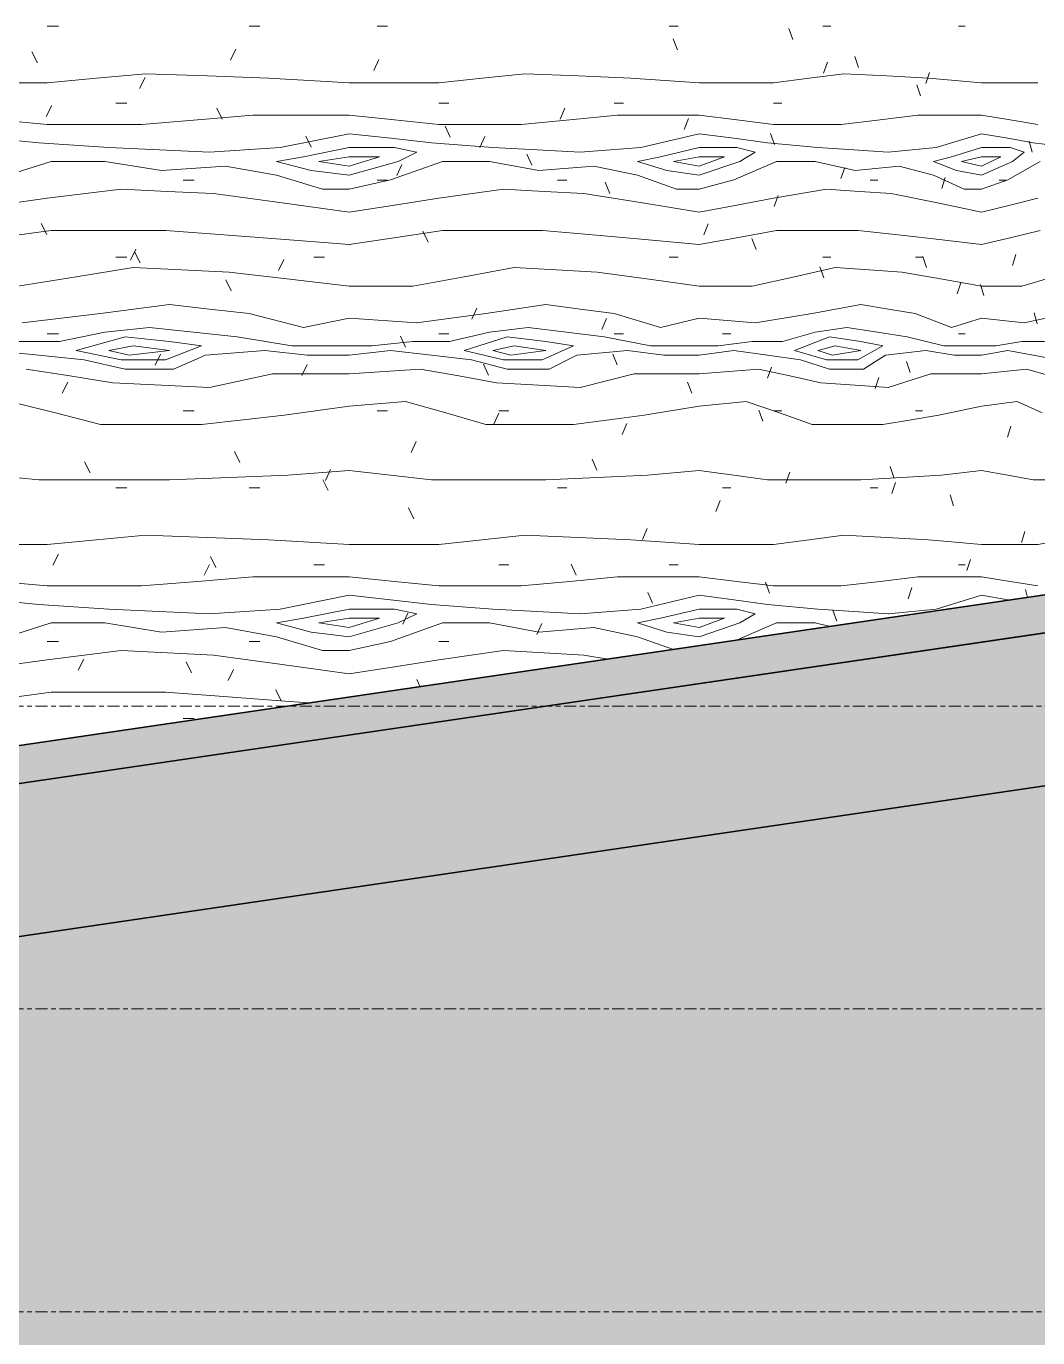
# Model space of a CAD drawing. Header units: millimetres. Extents: x 94264 to 187823, y -5375 to 75426.
# Drawn here: x 173568 to 174904, y -434 to 1298 of the extents above; entities that cross this region are included whole.
import ezdxf

# ---------------------------------------------------------------- set-up
doc = ezdxf.new("R2010")
doc.units = ezdxf.units.MM
doc.linetypes.add('Centre', pattern=[31.75, 6.35, -4.7625, 15.875, -4.7625])
for name, color, linetype, lineweight in [('0-4', 130, 'Continuous', 5), ('A-DETL-GENF-1', 9, 'Continuous', 18), ('A-DETL-MEDM', 33, 'Continuous', 35), ('A-DETL-THIN', 151, 'Continuous', 18), ('A-FLOR-FNSH-2', 250, 'Continuous', 35), ('A-FLOR-FNSH-3', 41, 'Continuous', 35), ('A-FLOR-LEVL-2', 51, 'Centre', 9), ('A-FLOR-PATT-3', 8, 'Continuous', 18), ('A-WALL', 113, 'Continuous', 18), ('A-WALL-PATT-3', 10, 'Continuous', 18)]:
    doc.layers.add(name, color=color, linetype=linetype, lineweight=lineweight)

# ---------------------------------------------------------------- blocks, each defined once
blk = doc.blocks.new('NCV_TKTC_KET CAU_rvt-3-TKCS_RAMP DỐC 2 - MẶT CẮT DỌC')
at = {"layer": 'A-FLOR-FNSH-2'}
blk.add_line((-97752.6, 550), (-113202.6, -1719.5), dxfattribs=at)
blk = doc.blocks.new('FP_52-TKCS_RAMP DỐC 2 - MẶT CẮT DỌC')
at = {"layer": 'A-WALL-PATT-3'}
for p, q in [((-99433, 1297.8), (-99417.9, 1297.8)), ((-99166.2, 1297.8), (-99152, 1297.8)), ((-98997.2, 1297.8), (-98983.6, 1297.8)), ((-98611.3, 1297.8), (-98599.5, 1297.8)), ((-98448, 1280.3), (-98453.4, 1294.9)), ((-98408.3, 1297.8), (-98397.8, 1297.8)), ((-98229.4, 1297.8), (-98220.3, 1297.8)), ((-99183.6, 1267.5), (-99190.8, 1252.9)), ((-98600.4, 1266.7), (-98606.3, 1281.3)), ((-99445.9, 1249.5), (-99453.4, 1264)), ((-98994.7, 1253.8), (-99001.5, 1239.3)), ((-98402.4, 1250.2), (-98407.7, 1235.7)), ((-98361.2, 1243.2), (-98366.3, 1257.7)), ((-99367.8, 1229.1), (-99303.2, 1235.1)), ((-99303.7, 1230.3), (-99311.1, 1215.7)), ((-99303.3, 1235.1), (-99221.2, 1232.1)), ((-99221.2, 1232.1), (-99140.6, 1229.1)), ((-98858.4, 1229.1), (-98802.1, 1235.1)), ((-98802.1, 1235.1), (-98731.1, 1232.1)), ((-98731.1, 1232.1), (-98662.1, 1229.1)), ((-98426.4, 1229.1), (-98380.7, 1235.1)), ((-98380.7, 1235.1), (-98323.7, 1232.1)), ((-98323.7, 1232.1), (-98269, 1229.1)), ((-98267.5, 1236.6), (-98272.2, 1222.1)), ((-99499.3, 1223), (-99433.2, 1223)), ((-99433.2, 1223), (-99367.8, 1229.1)), ((-99140.5, 1229.1), (-99086.8, 1226)), ((-99086.8, 1226), (-99033.9, 1223)), ((-99033.9, 1223), (-98974.3, 1223)), ((-98974.3, 1223), (-98915.8, 1223)), ((-98915.8, 1223), (-98858.4, 1229.1)), ((-98662.1, 1229.1), (-98616.5, 1226)), ((-98616.5, 1226), (-98571.8, 1223)), ((-98571.8, 1223), (-98522, 1223)), ((-98522, 1223), (-98473.6, 1223)), ((-98473.6, 1223), (-98426.4, 1229.1)), ((-98279.4, 1206), (-98284.2, 1220.5)), ((-98269, 1229.1), (-98233.4, 1226)), ((-98233.4, 1226), (-98198.9, 1223)), ((-98198.9, 1223), (-98160.9, 1223)), ((-98160.9, 1223), (-98124.5, 1223)), ((-99342.4, 1196.2), (-99327.6, 1196.2)), ((-98915.6, 1196.2), (-98902.4, 1196.2)), ((-98683.9, 1196.2), (-98671.8, 1196.2)), ((-98473.4, 1196.2), (-98462.5, 1196.2)), ((-99426.9, 1193.1), (-99434.4, 1178.6)), ((-99234.3, 1174.2), (-99161.2, 1180.3)), ((-99201.7, 1175.1), (-99208.8, 1189.6)), ((-99161.2, 1180.3), (-99097, 1180.3)), ((-99097, 1180.3), (-99033.9, 1180.3)), ((-99033.9, 1180.3), (-98974.3, 1174.2)), ((-98749.1, 1189.4), (-98755.4, 1174.9)), ((-98742.4, 1174.2), (-98679.7, 1180.3)), ((-98679.7, 1180.3), (-98625.1, 1180.3)), ((-98625.1, 1180.3), (-98571.8, 1180.3)), ((-98571.8, 1180.3), (-98522, 1174.2)), ((-98332.7, 1174.2), (-98282.9, 1180.3)), ((-98282.9, 1180.3), (-98240.1, 1180.3)), ((-98240.1, 1180.3), (-98198.9, 1180.3)), ((-98198.9, 1180.3), (-98160.9, 1174.2)), ((-99499.3, 1174.2), (-99433.2, 1168.1)), ((-99433.2, 1168.1), (-99370.5, 1168.1)), ((-99370.5, 1168.1), (-99308.6, 1168.1)), ((-99308.6, 1168.1), (-99234.3, 1174.2)), ((-98974.3, 1174.2), (-98915.8, 1168.1)), ((-98915.8, 1168.1), (-98860.8, 1168.1)), ((-98900.5, 1151.5), (-98907.1, 1166)), ((-98860.8, 1168.1), (-98806.7, 1168.1)), ((-98806.7, 1168.1), (-98742.4, 1174.2)), ((-98585.7, 1175.8), (-98591.5, 1161.3)), ((-98522, 1174.2), (-98473.6, 1168.1)), ((-98473.6, 1168.1), (-98428.4, 1168.1)), ((-98428.4, 1168.1), (-98384.4, 1168.1)), ((-98384.4, 1168.1), (-98332.7, 1174.2)), ((-98160.9, 1174.2), (-98124.5, 1168.1)), ((-99444.1, 1143.7), (-99504.8, 1149.8)), ((-99444.1, 1143.7), (-99351.6, 1137.6)), ((-99125.1, 1137.6), (-99033.9, 1155.9)), ((-99084.4, 1137.9), (-99091.3, 1152.4)), ((-98979.2, 1149.8), (-99033.9, 1155.9)), ((-98925.5, 1143.7), (-98979.2, 1149.8)), ((-98925.5, 1143.7), (-98844.2, 1137.6)), ((-98854.8, 1152.2), (-98861.4, 1137.7)), ((-98648.9, 1137.6), (-98571.8, 1155.9)), ((-98526.1, 1149.8), (-98571.8, 1155.9)), ((-98481.5, 1143.7), (-98526.1, 1149.8)), ((-98481.6, 1143.7), (-98414.9, 1137.6)), ((-98472.1, 1141.6), (-98477.6, 1156.1)), ((-98258.7, 1137.6), (-98198.9, 1155.9)), ((-98164, 1149.8), (-98198.9, 1155.9)), ((-98130.4, 1143.7), (-98164, 1149.8)), ((-98131.8, 1131.6), (-98136, 1146.1)), ((-98130.4, 1143.7), (-98081.1, 1137.6)), ((-99351.6, 1137.6), (-99284.6, 1134.6)), ((-99284.6, 1134.6), (-99218.5, 1131.5)), ((-99218.5, 1131.5), (-99125.1, 1137.6)), ((-99094.5, 1125.4), (-99033.9, 1137.6)), ((-99033.9, 1137.6), (-98974.3, 1137.6)), ((-98974.3, 1137.6), (-98945, 1131.5)), ((-98944.9, 1131.5), (-98969.4, 1119.3)), ((-98844.2, 1137.6), (-98785.9, 1134.6)), ((-98793, 1114.3), (-98799.4, 1128.9)), ((-98785.9, 1134.6), (-98728.8, 1131.5)), ((-98728.8, 1131.5), (-98648.9, 1137.6)), ((-98622.9, 1125.4), (-98571.8, 1137.6)), ((-98571.8, 1137.6), (-98522, 1137.6)), ((-98522.1, 1137.6), (-98497.6, 1131.5)), ((-98497.6, 1131.5), (-98517.9, 1119.3)), ((-98414.9, 1137.6), (-98367.6, 1134.6)), ((-98367.6, 1134.6), (-98321.9, 1131.5)), ((-98321.9, 1131.5), (-98258.7, 1137.6)), ((-98238.4, 1125.4), (-98198.9, 1137.6)), ((-98198.9, 1137.6), (-98160.9, 1137.6)), ((-98160.9, 1137.6), (-98142.5, 1131.5)), ((-98142.5, 1131.5), (-98157.8, 1119.3)), ((-99504.9, 1094.9), (-99427.7, 1119.3)), ((-99427.7, 1119.3), (-99357, 1119.3)), ((-99357, 1119.3), (-99281.9, 1107.1)), ((-99281.9, 1107.1), (-99197.6, 1113.2)), ((-99197.6, 1113.2), (-99130.3, 1101)), ((-99130.3, 1119.3), (-99094.5, 1125.4)), ((-99130.2, 1119.3), (-99084.3, 1107.1)), ((-99074.2, 1119.3), (-99033.9, 1125.4)), ((-99074.2, 1119.3), (-99033.9, 1113.2)), ((-99033.9, 1125.4), (-98994.1, 1125.4)), ((-98994.1, 1125.4), (-99033.9, 1113.2)), ((-98969.4, 1119.3), (-99033.9, 1101)), ((-98979.3, 1094.9), (-98911, 1119.3)), ((-98964.6, 1115.1), (-98971.3, 1100.5)), ((-98911, 1119.3), (-98848.9, 1119.3)), ((-98848.9, 1119.3), (-98783.6, 1107.1)), ((-98783.6, 1107.1), (-98710.8, 1113.2)), ((-98710.8, 1113.2), (-98653.3, 1101)), ((-98653.3, 1119.3), (-98622.9, 1125.4)), ((-98653.3, 1119.3), (-98614.3, 1107.1)), ((-98605.7, 1119.3), (-98571.8, 1125.4)), ((-98605.7, 1119.3), (-98571.8, 1113.2)), ((-98571.8, 1125.4), (-98538.5, 1125.4)), ((-98538.5, 1125.4), (-98571.8, 1113.2)), ((-98517.9, 1119.3), (-98571.8, 1101)), ((-98526.1, 1094.9), (-98469.6, 1119.3)), ((-98469.6, 1119.3), (-98418.7, 1119.3)), ((-98418.7, 1119.3), (-98365.7, 1107.1)), ((-98379.4, 1111.4), (-98384.5, 1096.9)), ((-98365.7, 1107.1), (-98307.5, 1113.2)), ((-98307.5, 1113.2), (-98262.1, 1101)), ((-98262.1, 1119.3), (-98238.4, 1125.4)), ((-98262.1, 1119.3), (-98231.7, 1107.1)), ((-98225.1, 1119.3), (-98198.9, 1125.4)), ((-98225.1, 1119.3), (-98198.9, 1113.2)), ((-98198.9, 1125.4), (-98173.4, 1125.4)), ((-98173.4, 1125.4), (-98198.9, 1113.2)), ((-98157.8, 1119.3), (-98198.9, 1101)), ((-98164, 1094.9), (-98121.5, 1119.3)), ((-99253.4, 1094.6), (-99238.9, 1094.6)), ((-99130.3, 1101), (-99069.1, 1082.8)), ((-99084.3, 1107.1), (-99033.9, 1101)), ((-99033.9, 1082.8), (-98979.3, 1094.9)), ((-98997.2, 1094.6), (-98983.6, 1094.6)), ((-98758.9, 1094.6), (-98746.4, 1094.6)), ((-98689.8, 1077.1), (-98695.9, 1091.7)), ((-98653.3, 1101), (-98601.5, 1082.8)), ((-98614.3, 1107.1), (-98571.8, 1101)), ((-98571.8, 1082.8), (-98526.1, 1094.9)), ((-98345.9, 1094.6), (-98335.9, 1094.6)), ((-98262.1, 1101), (-98221.8, 1082.8)), ((-98246.7, 1097.8), (-98251.3, 1083.3)), ((-98231.7, 1107.1), (-98198.9, 1101)), ((-98198.9, 1082.7), (-98164, 1094.9)), ((-98175.4, 1094.6), (-98166.8, 1094.6)), ((-99433.2, 1070.6), (-99335.4, 1082.8)), ((-99335.4, 1082.7), (-99274, 1079.7)), ((-99274, 1079.7), (-99213.3, 1076.7)), ((-99213.3, 1076.7), (-99122.5, 1064.5)), ((-99069.1, 1082.8), (-99033.9, 1082.8)), ((-98915.8, 1070.6), (-98830.1, 1082.8)), ((-98830.1, 1082.7), (-98776.7, 1079.7)), ((-98776.7, 1079.7), (-98724.3, 1076.7)), ((-98724.3, 1076.7), (-98646.7, 1064.5)), ((-98601.5, 1082.8), (-98571.8, 1082.8)), ((-98473.6, 1070.6), (-98403.4, 1082.8)), ((-98467.3, 1074.2), (-98472.7, 1059.7)), ((-98403.4, 1082.7), (-98360.2, 1079.7)), ((-98360.2, 1079.7), (-98318.3, 1076.7)), ((-98318.3, 1076.7), (-98257, 1064.5)), ((-98221.8, 1082.8), (-98198.9, 1082.8)), ((-99499.3, 1061.4), (-99433.2, 1070.6)), ((-99122.5, 1064.5), (-99033.9, 1052.3)), ((-99033.9, 1052.3), (-98974.3, 1061.4)), ((-98974.3, 1061.4), (-98915.8, 1070.6)), ((-98646.7, 1064.5), (-98571.8, 1052.3)), ((-98571.8, 1052.3), (-98522, 1061.4)), ((-98522, 1061.4), (-98473.6, 1070.6)), ((-98257, 1064.5), (-98198.9, 1052.3)), ((-98198.9, 1052.3), (-98160.9, 1061.4)), ((-98160.9, 1061.4), (-98124.5, 1070.6)), ((-99496.5, 1018.7), (-99427.7, 1027.9)), ((-99433.6, 1022.7), (-99441.1, 1037.2)), ((-99427.7, 1027.9), (-99351.6, 1027.9)), ((-99351.6, 1027.9), (-99276.6, 1027.9)), ((-99276.3, 1027.9), (-99193.8, 1021.8)), ((-98971.9, 1018.7), (-98911, 1027.9)), ((-98929.9, 1012.7), (-98936.6, 1027.3)), ((-98911, 1027.9), (-98844.2, 1027.9)), ((-98844.2, 1027.9), (-98779, 1027.9)), ((-98778.7, 1027.9), (-98707.6, 1021.8)), ((-98560, 1037), (-98565.8, 1022.5)), ((-98520, 1018.7), (-98469.6, 1027.9)), ((-98469.6, 1027.9), (-98414.9, 1027.9)), ((-98414.9, 1027.9), (-98362, 1027.9)), ((-98361.8, 1027.8), (-98304.9, 1021.8)), ((-98159.4, 1018.7), (-98121.5, 1027.9)), ((-99193.8, 1021.8), (-99112.9, 1015.7)), ((-99112.9, 1015.7), (-99033.6, 1009.6)), ((-99033.9, 1009.6), (-98971.9, 1018.7)), ((-98707.6, 1021.8), (-98638.5, 1015.7)), ((-98638.5, 1015.7), (-98571.6, 1009.6)), ((-98571.8, 1009.6), (-98520, 1018.7)), ((-98496.6, 1002.8), (-98502.2, 1017.3)), ((-98304.9, 1021.8), (-98250.6, 1015.7)), ((-98250.6, 1015.7), (-98198.7, 1009.6)), ((-98198.9, 1009.6), (-98159.4, 1018.7)), ((-99342.4, 993), (-99327.6, 993)), ((-99315.7, 1003.5), (-99323, 989)), ((-99310.3, 985.5), (-99317.6, 1000)), ((-99120.6, 989.9), (-99127.6, 975.4)), ((-99080.7, 993), (-99066.8, 993)), ((-98611.3, 993), (-98599.5, 993)), ((-98408.3, 993), (-98397.8, 993)), ((-98286.2, 993), (-98276.7, 993)), ((-98271.7, 979.2), (-98276.5, 993.7)), ((-98153.4, 996.2), (-98157.7, 981.7)), ((-99394.9, 966.9), (-99319.3, 979.1)), ((-99319.3, 979.1), (-99255.4, 976.1)), ((-99255.4, 976.1), (-99192.4, 973)), ((-99192.4, 973), (-99112.3, 963.9)), ((-98882.2, 966.9), (-98816.1, 979.1)), ((-98816.1, 979.1), (-98760.6, 976.1)), ((-98760.6, 976.1), (-98706.4, 973)), ((-98706.3, 973), (-98638, 963.9)), ((-98445.9, 966.9), (-98392, 979.1)), ((-98407.1, 965.6), (-98412.4, 980.1)), ((-98392, 979.1), (-98347.3, 976.1)), ((-98347.3, 976.1), (-98304, 973)), ((-98304, 973), (-98250.2, 963.9)), ((-99471.7, 954.7), (-99394.9, 966.9)), ((-99190, 948.3), (-99197.2, 962.8)), ((-99112.3, 963.9), (-99033.9, 954.7)), ((-99033.9, 954.7), (-98949.8, 954.7)), ((-98949.8, 954.7), (-98882.2, 966.9)), ((-98638, 963.9), (-98571.8, 954.7)), ((-98571.8, 954.7), (-98501.7, 954.7)), ((-98501.7, 954.7), (-98445.9, 966.9)), ((-98250.2, 963.9), (-98198.9, 954.7)), ((-98226.2, 959), (-98230.8, 944.5)), ((-98195.7, 942), (-98200.2, 956.5)), ((-98198.9, 954.7), (-98145.5, 954.7)), ((-98145.5, 954.7), (-98103.9, 966.9)), ((-99466.1, 906), (-99362.4, 918.2)), ((-99362.4, 918.2), (-99271.3, 930.3)), ((-99271.3, 930.4), (-99218.5, 924.3)), ((-99218.5, 924.3), (-99166.4, 918.2)), ((-99166.4, 918.2), (-99094.5, 899.9)), ((-98945, 906), (-98853.7, 918.2)), ((-98865.4, 925.5), (-98872, 910.9)), ((-98853.7, 918.2), (-98774.4, 930.3)), ((-98774.4, 930.4), (-98728.8, 924.3)), ((-98728.8, 924.3), (-98684.1, 918.2)), ((-98684.1, 918.2), (-98622.9, 899.9)), ((-98497.6, 906), (-98422.6, 918.2)), ((-98422.6, 918.2), (-98358.3, 930.3)), ((-98358.3, 930.4), (-98321.8, 924.3)), ((-98321.8, 924.3), (-98286.4, 918.2)), ((-98286.4, 918.2), (-98238.4, 899.9)), ((-98142.5, 906), (-98086.7, 918.2)), ((-98125.2, 904.8), (-98129.3, 919.3)), ((-99094.5, 899.9), (-99033.9, 912.1)), ((-99033.9, 912.1), (-98944.9, 906)), ((-98694.2, 911.9), (-98700.4, 897.3)), ((-98622.9, 899.9), (-98571.8, 912.1)), ((-98571.8, 912.1), (-98497.6, 906)), ((-98238.4, 899.9), (-98198.9, 912.1)), ((-98198.9, 912.1), (-98142.5, 906)), ((-99433, 891.4), (-99417.9, 891.4)), ((-99416.7, 881.6), (-99357, 893.8)), ((-99330, 887.7), (-99394.9, 869.4)), ((-99357, 893.8), (-99297.9, 899.9)), ((-99271.3, 881.6), (-99330, 887.7)), ((-99297.9, 899.9), (-99239.5, 893.8)), ((-99239.5, 893.8), (-99181.9, 887.7)), ((-99181.9, 887.7), (-99109.8, 875.5)), ((-98959.7, 873.9), (-98966.4, 888.5)), ((-98915.6, 891.4), (-98902.4, 891.4)), ((-98901.4, 881.6), (-98848.9, 893.8)), ((-98825.4, 887.7), (-98882.2, 869.4)), ((-98848.9, 893.8), (-98797.5, 899.9)), ((-98774.4, 881.6), (-98825.4, 887.7)), ((-98797.5, 899.9), (-98746.9, 893.8)), ((-98746.9, 893.8), (-98697.4, 887.7)), ((-98697.4, 887.7), (-98635.9, 875.5)), ((-98683.9, 891.4), (-98671.8, 891.4)), ((-98541.1, 891.4), (-98529.8, 891.4)), ((-98461.7, 881.6), (-98418.7, 893.8)), ((-98399.6, 887.7), (-98445.9, 869.4)), ((-98418.7, 893.8), (-98376.9, 899.9)), ((-98358.3, 881.6), (-98399.6, 887.7)), ((-98376.9, 899.9), (-98336.3, 893.8)), ((-98336.3, 893.8), (-98296.9, 887.7)), ((-98296.9, 887.7), (-98248.5, 875.5)), ((-98229.4, 891.4), (-98220.3, 891.4)), ((-99504.9, 869.4), (-99444.1, 863.3)), ((-99471.7, 881.6), (-99416.7, 881.6)), ((-99394.9, 869.4), (-99335.4, 857.2)), ((-99351.6, 869.4), (-99319.3, 875.5)), ((-99324.7, 863.3), (-99351.6, 869.4)), ((-99271.3, 869.4), (-99324.7, 863.3)), ((-99319.3, 875.5), (-99271.3, 869.4)), ((-99276.6, 857.2), (-99229, 875.5)), ((-99229, 875.5), (-99271.3, 881.6)), ((-99223.8, 863.3), (-99145.7, 869.4)), ((-99145.7, 869.4), (-99089.4, 863.3)), ((-99109.8, 875.5), (-99033.9, 875.5)), ((-99033.9, 875.5), (-99004, 875.5)), ((-99033.9, 863.3), (-98979.3, 869.4)), ((-99004, 875.5), (-98949.8, 881.6)), ((-98979.3, 869.4), (-98925.5, 863.3)), ((-98949.8, 881.6), (-98901.4, 881.6)), ((-98882.2, 869.4), (-98830.1, 857.2)), ((-98844.2, 869.4), (-98816.1, 875.5)), ((-98820.7, 863.3), (-98844.2, 869.4)), ((-98774.4, 869.4), (-98820.7, 863.3)), ((-98816.1, 875.5), (-98774.4, 869.4)), ((-98779, 857.2), (-98737.9, 875.5)), ((-98737.9, 875.5), (-98774.4, 881.6)), ((-98733.3, 863.3), (-98666.4, 869.4)), ((-98666.4, 869.4), (-98618.6, 863.3)), ((-98635.9, 875.5), (-98571.8, 875.5)), ((-98571.8, 875.5), (-98546.8, 875.5)), ((-98571.8, 863.3), (-98526.1, 869.4)), ((-98546.8, 875.5), (-98501.7, 881.6)), ((-98526.1, 869.4), (-98481.5, 863.3)), ((-98501.7, 881.6), (-98461.7, 881.6)), ((-98445.9, 869.4), (-98403.4, 857.2)), ((-98414.9, 869.4), (-98392, 875.5)), ((-98395.8, 863.3), (-98414.9, 869.4)), ((-98358.3, 869.4), (-98395.8, 863.3)), ((-98392, 875.5), (-98358.3, 869.4)), ((-98362, 857.2), (-98329.1, 875.5)), ((-98329.1, 875.5), (-98358.3, 881.6)), ((-98325.5, 863.3), (-98272.5, 869.4)), ((-98272.5, 869.4), (-98235.1, 863.3)), ((-98248.5, 875.5), (-98198.9, 875.5)), ((-98198.9, 875.5), (-98179.7, 875.5)), ((-98198.9, 863.3), (-98164, 869.4)), ((-98179.7, 875.5), (-98145.5, 881.6)), ((-98164, 869.4), (-98130.4, 863.3)), ((-98145.5, 881.6), (-98115.6, 881.6)), ((-99444.1, 863.3), (-99384.1, 857.2)), ((-99384.1, 857.2), (-99330, 845)), ((-99335.4, 857.2), (-99276.6, 857.2)), ((-99283.1, 864.7), (-99290.4, 850.2)), ((-99266, 845), (-99223.8, 863.3)), ((-99089.5, 851.1), (-99096.5, 836.6)), ((-99089.4, 863.3), (-99033.9, 863.3)), ((-98925.5, 863.3), (-98872.6, 857.2)), ((-98872.7, 857.2), (-98825.4, 845)), ((-98850.1, 836.8), (-98856.6, 851.3)), ((-98830.1, 857.2), (-98779, 857.2)), ((-98769.8, 845), (-98733.3, 863.3)), ((-98679.9, 850.4), (-98686, 864.9)), ((-98618.6, 863.3), (-98571.8, 863.3)), ((-98481.5, 863.3), (-98438.1, 857.2)), ((-98438.1, 857.2), (-98399.6, 845)), ((-98403.4, 857.2), (-98362, 857.2)), ((-98354.6, 845), (-98325.5, 863.3)), ((-98293, 840.4), (-98297.8, 854.9)), ((-98235.1, 863.3), (-98198.9, 863.3)), ((-98130.4, 863.3), (-98098.1, 857.2)), ((-99460.6, 845), (-99403.1, 835.9)), ((-99403.1, 835.9), (-99346.2, 826.7)), ((-99330, 845), (-99266, 845)), ((-99218.5, 820.6), (-99135.4, 838.9)), ((-99135.4, 838.9), (-99084.3, 838.9)), ((-99084.3, 838.9), (-99033.9, 838.9)), ((-99033.9, 838.9), (-98940.1, 845)), ((-98940.1, 845), (-98889.4, 835.9)), ((-98889.4, 835.9), (-98839.5, 826.7)), ((-98825.4, 845), (-98769.8, 845)), ((-98728.8, 820.6), (-98657.7, 838.9)), ((-98657.7, 838.9), (-98614.3, 838.9)), ((-98614.3, 838.9), (-98571.8, 838.9)), ((-98571.8, 838.9), (-98493.6, 845)), ((-98493.6, 845), (-98451.8, 835.9)), ((-98476.1, 847.4), (-98481.6, 832.9)), ((-98451.8, 835.9), (-98411, 826.7)), ((-98399.6, 845), (-98354.6, 845)), ((-98334.3, 833.8), (-98339.3, 819.3)), ((-98321.9, 820.6), (-98265.6, 838.9)), ((-98265.6, 838.9), (-98231.7, 838.9)), ((-98231.7, 838.9), (-98198.9, 838.9)), ((-98198.9, 838.9), (-98139.5, 845)), ((-98139.5, 845), (-98108.3, 835.9)), ((-99405.8, 827.5), (-99413.3, 813)), ((-99346.2, 826.7), (-99281.9, 823.7)), ((-99281.9, 823.7), (-99218.5, 820.6)), ((-98839.5, 826.7), (-98783.6, 823.7)), ((-98783.6, 823.7), (-98728.8, 820.6)), ((-98581.4, 813.2), (-98587.2, 827.7)), ((-98411, 826.7), (-98365.7, 823.7)), ((-98365.7, 823.7), (-98321.8, 820.6)), ((-99482.7, 802.3), (-99422.2, 787.1)), ((-99033.9, 796.2), (-98959.6, 802.3)), ((-98959.6, 802.3), (-98906.2, 787.1)), ((-98571.8, 796.2), (-98509.8, 802.3)), ((-98509.8, 802.3), (-98465.6, 787.1)), ((-98198.9, 796.2), (-98151.7, 802.3)), ((-98151.7, 802.3), (-98118.5, 787.1)), ((-99422.2, 787.1), (-99362.4, 771.9)), ((-99253.4, 789.8), (-99238.9, 789.8)), ((-99174.2, 777.9), (-99120, 784)), ((-99120, 784), (-99033.9, 796.2)), ((-98997.2, 789.8), (-98983.6, 789.8)), ((-98906.2, 787.1), (-98853.7, 771.9)), ((-98836.6, 786.7), (-98843.1, 772.2)), ((-98836.2, 789.8), (-98823.3, 789.8)), ((-98690.8, 777.9), (-98644.6, 784)), ((-98644.6, 784), (-98571.8, 796.2)), ((-98487.6, 776), (-98493.1, 790.5)), ((-98473.4, 789.8), (-98462.5, 789.8)), ((-98465.6, 787.1), (-98422.6, 771.9)), ((-98291.6, 777.9), (-98255.3, 784)), ((-98286.2, 789.8), (-98276.7, 789.8)), ((-98255.3, 784), (-98198.9, 796.2)), ((-99362.4, 771.9), (-99295.2, 771.9)), ((-99295.2, 771.9), (-99229, 771.9)), ((-99229, 771.9), (-99174.2, 777.9)), ((-98853.7, 771.9), (-98795.1, 771.9)), ((-98795.1, 771.9), (-98737.9, 771.9)), ((-98737.9, 771.9), (-98690.8, 777.9)), ((-98667.2, 773.1), (-98673.3, 758.5)), ((-98422.6, 771.9), (-98375.1, 771.9)), ((-98375.1, 771.9), (-98329.1, 771.9)), ((-98329.1, 771.9), (-98291.6, 777.9)), ((-98160.3, 769.4), (-98164.6, 754.9)), ((-98945.7, 749.5), (-98952.4, 735)), ((-99178.4, 721.5), (-99185.5, 736.1)), ((-99376, 707.9), (-99383.5, 722.5)), ((-99114.9, 704.8), (-99033.9, 710.9)), ((-99058.6, 712.3), (-99065.5, 697.8)), ((-99033.9, 710.9), (-98979.3, 704.8)), ((-98707, 711.6), (-98713.2, 726.1)), ((-98640.2, 704.8), (-98571.8, 710.9)), ((-98571.8, 710.9), (-98526.1, 704.8)), ((-98314.6, 701.6), (-98319.5, 716.1)), ((-98251.9, 704.8), (-98198.9, 710.9)), ((-98198.9, 710.9), (-98164, 704.8)), ((-99504.9, 704.8), (-99444.1, 698.7)), ((-99444.1, 698.7), (-99357, 698.7)), ((-99357, 698.7), (-99271.3, 698.7)), ((-99271.3, 698.7), (-99192.4, 701.8)), ((-99192.4, 701.8), (-99114.9, 704.8)), ((-99061.8, 684.4), (-99068.7, 698.9)), ((-98979.3, 704.8), (-98925.5, 698.7)), ((-98925.5, 698.7), (-98848.9, 698.7)), ((-98848.9, 698.7), (-98774.4, 698.7)), ((-98774.4, 698.7), (-98706.4, 701.8)), ((-98706.4, 701.8), (-98640.2, 704.8)), ((-98526.1, 704.8), (-98481.5, 698.7)), ((-98481.5, 698.7), (-98418.7, 698.7)), ((-98452, 708.7), (-98457.4, 694.1)), ((-98418.7, 698.7), (-98358.3, 698.7)), ((-98358.3, 698.7), (-98304, 701.8)), ((-98312.3, 695), (-98317.3, 680.5)), ((-98304, 701.8), (-98251.9, 704.8)), ((-98164, 704.8), (-98130.4, 698.7)), ((-98130.4, 698.7), (-98083.9, 698.7)), ((-99342.4, 688.2), (-99327.6, 688.2)), ((-99166.2, 688.2), (-99152, 688.2)), ((-98758.9, 688.2), (-98746.4, 688.2)), ((-98541.1, 688.2), (-98529.8, 688.2)), ((-98345.9, 688.2), (-98335.9, 688.2)), ((-98235.8, 664.4), (-98240.4, 678.9)), ((-98948.7, 647.2), (-98955.5, 661.7)), ((-98543.9, 671.5), (-98549.6, 656.9)), ((-99367.8, 619.5), (-99303.2, 625.6)), ((-99303.2, 625.6), (-99221.1, 622.5)), ((-98858.4, 619.5), (-98802.1, 625.6)), ((-98802.1, 625.6), (-98731.1, 622.5)), ((-98640.6, 634.3), (-98646.6, 619.8)), ((-98426.4, 619.5), (-98380.7, 625.6)), ((-98380.7, 625.6), (-98323.7, 622.5)), ((-98141.6, 630.6), (-98145.8, 616.1)), ((-99499.3, 613.4), (-99433.2, 613.4)), ((-99433.2, 613.4), (-99367.8, 619.5)), ((-99221.1, 622.5), (-99140.5, 619.5)), ((-99140.5, 619.5), (-99086.8, 616.4)), ((-99086.8, 616.4), (-99033.9, 613.4)), ((-99033.9, 613.4), (-98974.3, 613.4)), ((-98974.3, 613.4), (-98915.8, 613.4)), ((-98915.8, 613.4), (-98858.4, 619.5)), ((-98731.1, 622.5), (-98662.1, 619.5)), ((-98662.1, 619.5), (-98616.5, 616.4)), ((-98616.5, 616.4), (-98571.8, 613.4)), ((-98571.8, 613.4), (-98522, 613.4)), ((-98522, 613.4), (-98473.6, 613.4)), ((-98473.6, 613.4), (-98426.4, 619.5)), ((-98323.7, 622.5), (-98269, 619.5)), ((-98269, 619.5), (-98233.4, 616.4)), ((-98233.4, 616.4), (-98198.9, 613.4)), ((-98198.9, 613.4), (-98160.9, 613.4)), ((-98160.9, 613.4), (-98124.5, 613.4)), ((-98124.5, 613.4), (-98089.5, 619.5)), ((-99417.9, 600.7), (-99425.5, 586.2)), ((-99210.2, 582.8), (-99217.4, 597.3)), ((-98213.5, 593.4), (-98218, 578.9)), ((-99218.6, 587.1), (-99225.8, 572.6)), ((-99080.7, 586.6), (-99066.8, 586.6)), ((-98836.2, 586.6), (-98823.3, 586.6)), ((-98734.4, 572.8), (-98740.7, 587.3)), ((-98611.3, 586.6), (-98599.5, 586.6)), ((-98229.4, 586.6), (-98220.3, 586.6)), ((-99499.3, 564.6), (-99433.2, 558.5)), ((-99433.2, 558.5), (-99370.5, 558.5)), ((-99370.5, 558.5), (-99308.6, 558.5)), ((-99308.6, 558.5), (-99234.3, 564.6)), ((-99234.3, 564.6), (-99161.2, 570.7)), ((-99161.2, 570.7), (-99097, 570.7)), ((-99097, 570.7), (-99033.9, 570.7)), ((-99033.9, 570.7), (-98974.3, 564.6)), ((-98974.3, 564.6), (-98915.8, 558.5)), ((-98915.8, 558.5), (-98860.8, 558.5)), ((-98860.8, 558.5), (-98806.7, 558.5)), ((-98806.7, 558.5), (-98742.4, 564.6)), ((-98742.4, 564.6), (-98679.7, 570.7)), ((-98679.7, 570.7), (-98625.1, 570.7)), ((-98625.1, 570.7), (-98571.8, 570.7)), ((-98571.8, 570.7), (-98522, 564.6)), ((-98522, 564.6), (-98473.6, 558.5)), ((-98478.7, 549.2), (-98484.2, 563.7)), ((-98473.6, 558.5), (-98428.4, 558.5)), ((-98428.4, 558.5), (-98384.4, 558.5)), ((-98384.4, 558.5), (-98332.7, 564.6)), ((-98332.7, 564.6), (-98282.9, 570.7)), ((-98290.7, 556.3), (-98295.6, 541.7)), ((-98282.9, 570.7), (-98240.1, 570.7)), ((-98240.1, 570.7), (-98198.9, 570.7)), ((-98198.9, 570.7), (-98160.9, 564.6)), ((-98160.9, 564.6), (-98124.5, 558.5)), ((-99444.1, 534.1), (-99504.9, 540.2)), ((-99125.1, 528), (-99033.9, 546.3)), ((-98979.3, 540.2), (-99033.9, 546.3)), ((-98925.5, 534.1), (-98979.3, 540.2)), ((-98648.9, 528), (-98571.8, 546.3)), ((-98633.6, 535.6), (-98639.6, 550.1)), ((-98526.1, 540.2), (-98571.8, 546.3)), ((-98481.5, 534.1), (-98526.1, 540.2)), ((-98258.7, 528), (-98198.9, 546.3)), ((-98164, 540.2), (-98198.9, 546.3)), ((-98162, 539.9), (-98164, 540.2)), ((-98138, 543.4), (-98140.9, 553.8)), ((-99444.1, 534.1), (-99351.6, 528)), ((-99351.6, 528), (-99284.6, 525)), ((-99284.6, 525), (-99218.5, 521.9)), ((-99218.5, 521.9), (-99125.1, 528)), ((-99094.5, 515.8), (-99033.9, 528)), ((-99033.9, 528), (-98974.3, 528)), ((-98974.3, 528), (-98944.9, 521.9)), ((-98944.9, 521.9), (-98969.4, 509.7)), ((-98956.6, 522.7), (-98963.3, 508.2)), ((-98925.5, 534.1), (-98844.2, 528)), ((-98844.2, 528), (-98785.9, 525)), ((-98785.9, 525), (-98728.8, 521.9)), ((-98728.8, 521.9), (-98648.9, 528)), ((-98622.9, 515.8), (-98571.8, 528)), ((-98571.8, 528), (-98522, 528)), ((-98522, 528), (-98497.6, 521.9)), ((-98497.6, 521.9), (-98517.9, 509.7)), ((-98481.5, 534.1), (-98414.9, 528)), ((-98414.9, 528), (-98367.6, 525)), ((-98390.1, 512), (-98395.3, 526.5)), ((-98367.6, 525), (-98321.9, 521.9)), ((-98321.8, 521.9), (-98258.7, 528)), ((-99504.9, 485.3), (-99427.7, 509.7)), ((-99427.7, 509.7), (-99357, 509.7)), ((-99357, 509.7), (-99281.9, 497.5)), ((-99281.9, 497.5), (-99197.6, 503.6)), ((-99197.6, 503.6), (-99130.3, 491.4)), ((-99130.3, 509.7), (-99084.3, 497.5)), ((-99130.2, 509.7), (-99094.5, 515.8)), ((-99074.2, 509.7), (-99033.9, 515.8)), ((-99074.2, 509.7), (-99033.9, 503.6)), ((-99033.9, 515.8), (-98994.1, 515.8)), ((-98994.1, 515.8), (-99033.9, 503.6)), ((-98969.4, 509.7), (-99033.9, 491.4)), ((-98979.3, 485.3), (-98911, 509.7)), ((-98911, 509.7), (-98848.9, 509.7)), ((-98848.9, 509.7), (-98783.6, 497.5)), ((-98779.8, 509.1), (-98786.2, 494.6)), ((-98783.6, 497.5), (-98710.8, 503.6)), ((-98710.8, 503.6), (-98653.3, 491.4)), ((-98653.3, 509.7), (-98622.9, 515.8)), ((-98653.3, 509.7), (-98614.3, 497.5)), ((-98605.7, 509.7), (-98571.8, 515.8)), ((-98605.7, 509.7), (-98571.8, 503.6)), ((-98571.8, 515.8), (-98538.5, 515.8)), ((-98538.5, 515.8), (-98571.8, 503.6)), ((-98517.9, 509.7), (-98571.8, 491.4)), ((-98522.5, 486.9), (-98469.6, 509.7)), ((-98469.6, 509.7), (-98418.7, 509.7)), ((-98418.7, 509.7), (-98398.6, 505.1)), ((-99130.3, 491.4), (-99069.1, 473.2)), ((-99084.3, 497.5), (-99033.9, 491.4)), ((-99033.9, 473.1), (-98979.3, 485.3)), ((-98653.3, 491.4), (-98605.8, 474.7)), ((-98614.3, 497.5), (-98571.8, 491.4)), ((-99433.2, 461), (-99335.4, 473.2)), ((-99433, 485), (-99417.9, 485)), ((-99335.4, 473.2), (-99273.9, 470.1)), ((-99273.9, 470.1), (-99213.3, 467.1)), ((-99166.2, 485), (-99152, 485)), ((-99069.1, 473.2), (-99033.9, 473.2)), ((-98915.8, 461), (-98830.1, 473.2)), ((-98915.6, 485), (-98902.4, 485)), ((-98830.1, 473.2), (-98776.7, 470.1)), ((-98776.7, 470.1), (-98724.3, 467.1)), ((-99499.3, 451.8), (-99433.2, 461)), ((-99384.7, 461.9), (-99392.2, 447.4)), ((-99242.3, 444), (-99249.5, 458.5)), ((-99213.3, 467.1), (-99122.6, 454.9)), ((-99122.6, 454.9), (-99033.9, 442.7)), ((-99033.9, 442.7), (-98974.3, 451.8)), ((-98974.3, 451.8), (-98915.8, 461)), ((-98724.3, 467.1), (-98692.1, 462)), ((-99186.7, 448.3), (-99193.9, 433.8)), ((-98940.2, 425.5), (-98944.6, 434.9)), ((-99496.5, 409.1), (-99427.7, 418.3)), ((-99427.7, 418.3), (-99351.6, 418.3)), ((-99351.6, 418.3), (-99276.6, 418.3)), ((-99276.6, 418.3), (-99194.1, 412.2)), ((-99123.8, 406.8), (-99130.9, 421.3)), ((-99194.1, 412.2), (-99113.1, 406.1)), ((-99113.1, 406.1), (-99086.5, 404)), ((-99253.4, 383.4), (-99238.9, 383.4))]:
    blk.add_line(p, q, dxfattribs=at)

msp = doc.modelspace()

# ---------------------------------------------------------------- hatches: boundary and pattern name
at = {"layer": 'A-DETL-GENF-1'}
h = msp.add_hatch(dxfattribs=at)
h.set_pattern_fill('FP_17', color=256, style=0, pattern_type=2)
h.set_pattern_definition([(50, (166042.08, 15725), (364.368, -31.8783), [38.1, -419.1]), (355, (166042.08, 15725), (-70.486, 382.113), [30.48, -335.28]), (100.451, (166072.44, 15722.34), (293.885, 350.2334), [32.38, -356.18]), (46.184, (166042.08, 15826.6), (542.1585, -84.086), [57.15, -628.65]), (96.636, (166087.26, 15819.6), (474.805, 494.855), [48.57, -534.27]), (351.184, (166042.1, 15826.6), (474.81, 494.85), [45.72, -502.92]), (21, (166092.88, 15801.2), (303.2285, -204.5305), [38.1, -419.1]), (326, (166092.88, 15801.2), (123.604, 368.376), [30.48, -335.28]), (71.451, (166118.15, 15784.16), (426.834, 163.843), [32.38, -356.18]), (37.5, (166042.08, 15725), (6.17665, 169.11015), [3.353, -327.863, 3.353, -337.007, -336.55]), (37.5, (166042.08, 15725), (6.17665, 169.11015), [-671.576, 3.353, -333.197]), (7.5, (166042.08, 15725), (133.6389, 200.3615), [3.353, -190.703, 3.353, -320.243, -128.27]), (7.5, (166042.08, 15725), (133.6389, 200.3615), [-517.652, 3.353, -124.917]), (327.5, (165928.79, 15725), (271.1818, -11.4584), [3.353, -123.647, 3.353, -392.887, -525.78]), (327.5, (165928.79, 15725), (271.1818, -11.4584), [-523.24, 3.353, -522.427]), (317.5, (165878, 15725), (296.2585, 50.8528), [3.353, -161.747, 3.353, -259.791, -373.38]), (317.5, (165878, 15725), (296.2585, 50.8528), [-428.244, 3.353, -370.027]), (45, (166042.08, 15725), (-125.7236, 125.7236), []), (45, (166042.08, 15915.5), (-125.7236, 125.7236), [])])
h.paths.add_polyline_path([(159225.6, -2660), (159925.6, -2660), (159925.6, -1906.9), (175125.6, 325.8), (175125.6, -2.3), (175825.6, -2.3), (175825.6, 450), (179786.8, 450), (179786.8, 600), (175675.6, 600), (175675.6, 147.7), (175275.6, 147.7), (175275.6, 549.5), (159725.6, -1734.7), (159725.6, -2460), (159225.6, -2460.1)])
h.paths.add_polyline_path([(159225.6, -2050), (159226.1, -2050), (159226.1, -1808.1), (157579.2, -2050), (158697.8, -2050)])
h = msp.add_hatch(dxfattribs=at)
h.set_pattern_fill('FP_24', color=256, style=0, pattern_type=2)
h.set_pattern_definition([(0, (166042.08, 15725), (241.935, 241.935), [241.935, -241.935]), (0, (166042.08, 15815.73), (241.935, 241.935), [241.935, -241.935]), (0, (166042.08, 15906.45), (241.935, 241.935), [241.935, -241.935]), (90, (166072.32, 15936.7), (-241.935, 241.935), [241.935, -241.935]), (90, (166163.05, 15936.7), (-241.935, 241.935), [241.935, -241.935]), (90, (166253.77, 15936.7), (-241.935, 241.935), [241.935, -241.935])])
h.paths.add_polyline_path([(155158.5, -4200), (179636.8, -4200), (179675.7, -4194.9), (179711.8, -4179.9), (179742.9, -4156.1), (179766.7, -4125), (179781.7, -4088.8), (179786.8, -4050), (179786.8, 450), (175825.6, 450), (175825.6, -2.3), (175125.6, -2.3), (175125.6, 325.8), (160392.7, -1838.7), (159925.6, -1912), (159925.6, -2660), (159225.6, -2660), (159225.6, -3550), (155225.6, -3550), (155225.6, -2350), (152815.6, -2350), (152815.6, -4050), (152820.7, -4088.8), (152835.7, -4125), (152859.5, -4156.1), (152890.6, -4179.9), (152926.8, -4194.9), (152965.6, -4200), (153634.6, -4200)])
h.paths.add_polyline_path([(165575.5, -2750), (165175.5, -2750), (165175.7, -2050), (165575.7, -2050), (165575.7, -2750)])
h.paths.add_polyline_path([(161025.6, -2750), (161025.6, -2050), (161325.6, -2050), (161325.6, -2750)])
at = {"layer": 'A-FLOR-PATT-3'}
h = msp.add_hatch(dxfattribs=at)
h.set_pattern_fill('FP_18', color=256, style=0, pattern_type=2)
h.set_pattern_definition([(0, (166042.077, 15725), (203.2, 50.8), [16.764, -135.636, 16.764, -135.636, -812.8]), (0, (166042.077, 15725), (203.2, 50.8), [-304.8, 16.764, -288.036, 16.764, -135.636, -355.6]), (0, (166042.077, 15725), (203.2, 50.8), [-762, 16.764, -84.836, 16.764, -237.236]), (120, (166118.277, 15750.4), (-145.59409, 150.57636), [16.764, -135.636, 16.764, -135.636, -812.8]), (120, (166118.277, 15750.4), (-145.59409, 150.57636), [-304.8, 16.764, -288.036, 16.764, -135.636, -355.6]), (120, (166118.277, 15750.4), (-145.59409, 150.57636), [-762, 16.764, -84.836, 16.764, -237.236]), (240, (166143.677, 15852), (-57.60591, -201.37636), [16.764, -135.636, 16.764, -135.636, -812.8]), (240, (166143.677, 15852), (-57.60591, -201.37636), [-304.8, 16.764, -288.036, 16.764, -135.636, -355.6]), (240, (166143.677, 15852), (-57.60591, -201.37636), [-762, 16.764, -84.836, 16.764, -237.236])])
h.paths.add_polyline_path([(157575.6, -2050), (157579.2, -2050), (159176.1, -1815.4), (159176.1, -1764.9), (157575.6, -2000)])
h.paths.add_polyline_path([(159776.1, -1727.3), (175275.6, 550), (175275.6, 600), (159776.1, -1676.8), (159776.1, -1720.8)])

# ---------------------------------------------------------------- linework, layer by layer
at = {"layer": 'A-DETL-MEDM'}
msp.add_line((159925.6, -1906.9), (175125.6, 325.8), dxfattribs=at)
at = {"layer": 'A-DETL-THIN'}
for p, q in [((157235.2, -2050), (175275.6, 600)), ((175275.6, 549.5), (159725.6, -1734.7))]:
    msp.add_line(p, q, dxfattribs=at)
at = {"layer": 'A-FLOR-FNSH-3'}
msp.add_line((175275.6, 600), (159776.1, -1676.8), dxfattribs=at)
at = {"layer": 'A-FLOR-LEVL-2'}
for p, q in [((180528.2, 400), (151786.7, 400)), ((181163.2, 0), (151786.7, 0)), ((180528.2, -400), (151786.7, -400))]:
    msp.add_line(p, q, dxfattribs=at)

# ---------------------------------------------------------------- block references
at = {"layer": '0-4'}
msp.add_blockref('NCV_TKTC_KET CAU_rvt-3-TKCS_RAMP DỐC 2 - MẶT CẮT DỌC', (273028.2, 0), dxfattribs=at)
at = {"layer": 'A-WALL'}
msp.add_blockref('FP_52-TKCS_RAMP DỐC 2 - MẶT CẮT DỌC', (273028.2, 0), dxfattribs=at)

doc.saveas('drawing.dxf')
